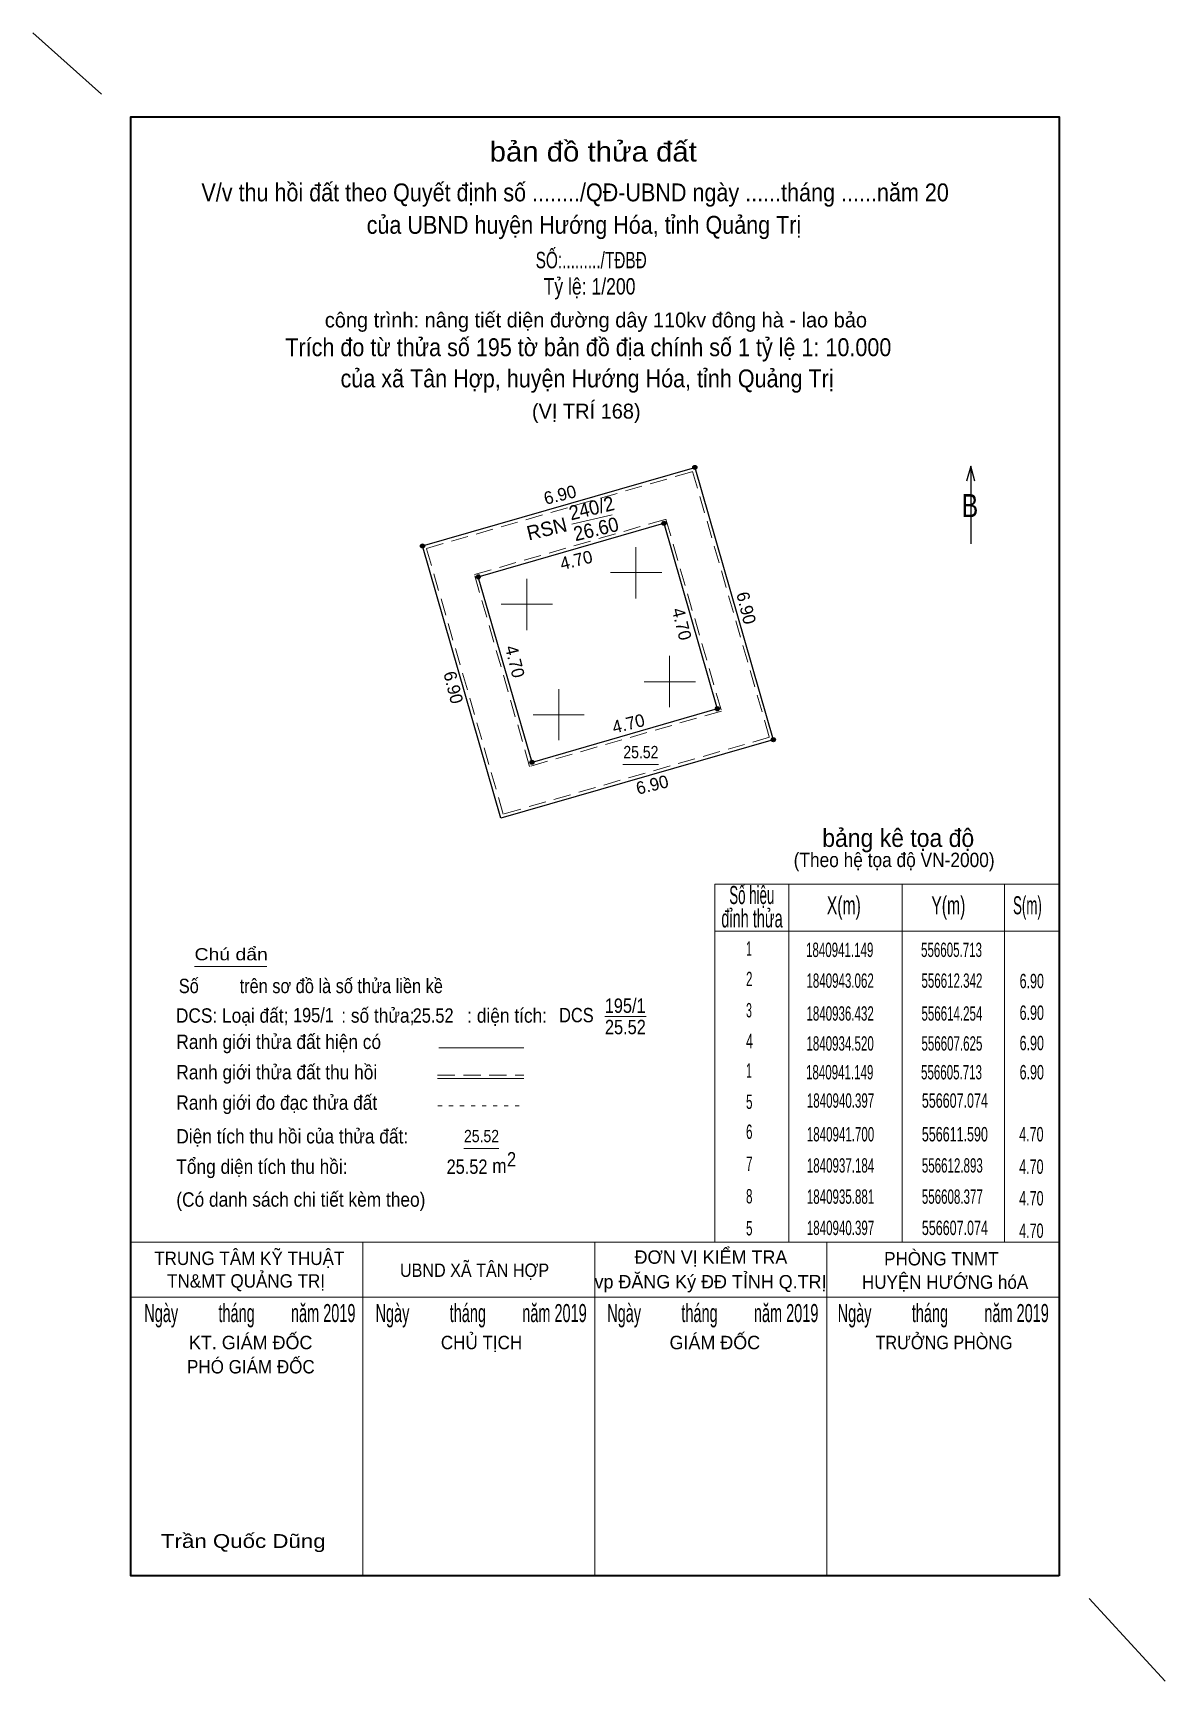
# Model space of a CAD drawing. Header units: metres. Extents: x 556596.2 to 556623.8, y 1840913.5 to 1840953.6.
import ezdxf
from ezdxf.enums import TextEntityAlignment as Align

# ---------------------------------------------------------------- set-up
doc = ezdxf.new("R2010")
doc.units = ezdxf.units.M
doc.header["$LTSCALE"] = 0.14
doc.linetypes.add('DOTTED', pattern=[1.5, 0.3, -1.2])
doc.linetypes.add('MEDIUM_DASHED', pattern=[4.5, 3, -1.5])
for name, color, linetype, lineweight in [('1', 7, 'Continuous', 25), ('10', 7, 'Continuous', 13), ('11', 7, 'Continuous', 13), ('15', 7, 'Continuous', 13), ('2', 7, 'MEDIUM_DASHED', 13), ('3', 7, 'Continuous', 13), ('6', 7, 'Continuous', 13)]:
    doc.layers.add(name, color=color, linetype=linetype, lineweight=lineweight)
doc.layers.add('16', color=7, linetype='Continuous')
doc.layers.add('63', color=7, linetype='Continuous')

msp = doc.modelspace()

# ---------------------------------------------------------------- hatches: boundary and pattern name
at = {"layer": '1'}
for points in [[(556612.3923, 1840943.0616, 1), (556612.2923, 1840943.0616, 1)], [(556611.6402, 1840941.6999, 1), (556611.5402, 1840941.6999, 1)], [(556605.7626, 1840941.1494, 1), (556605.6626, 1840941.1494, 1)], [(556607.1243, 1840940.3974, 1), (556607.0243, 1840940.3974, 1)], [(556612.9427, 1840937.184, 1), (556612.8427, 1840937.184, 1)], [(556614.3045, 1840936.4319, 1), (556614.2045, 1840936.4319, 1)], [(556608.4268, 1840935.8815, 1), (556608.3268, 1840935.8815, 1)]]:
    msp.add_hatch(color=256, dxfattribs=at).paths.add_polyline_path(points)

# ---------------------------------------------------------------- linework, layer by layer
msp.add_line((556619.06, 1840943.09), (556619.06, 1840941.2), dxfattribs=at)
at = {"layer": '1', "lineweight": 13}
for p, q in [((556612.83, 1840932.91), (556621.21, 1840932.91)), ((556612.83, 1840932.91), (556612.83, 1840924.2)), ((556614.63, 1840932.91), (556614.63, 1840924.2)), ((556617.39, 1840932.91), (556617.39, 1840924.2)), ((556619.88, 1840932.91), (556619.88, 1840924.2)), ((556612.83, 1840931.77), (556621.21, 1840931.77))]:
    msp.add_line(p, q, dxfattribs=at)
at = {"layer": '1'}
msp.add_lwpolyline([(556619.16, 1840942.73), (556619.06, 1840943.09), (556618.96, 1840942.73)], dxfattribs=at)
for centre in [(556612.3423, 1840943.0616), (556611.5902, 1840941.6999), (556605.7126, 1840941.1494), (556607.0743, 1840940.3974), (556612.8927, 1840937.184), (556614.2545, 1840936.4319), (556608.3768, 1840935.8815)]:
    msp.add_circle(centre, 0.05, dxfattribs=at)
at = {"layer": '10'}
for p, q in [((556606.11, 1840928.93), (556608.18, 1840928.93)), ((556606.08, 1840928.18), (556608.18, 1840928.18))]:
    msp.add_line(p, q, dxfattribs=at)
at = {"layer": '10', "linetype": 'MEDIUM_DASHED'}
msp.add_line((556606.08, 1840928.26), (556608.18, 1840928.26), dxfattribs=at)
at = {"layer": '10', "linetype": 'DOTTED'}
msp.add_line((556606.09, 1840927.52), (556608.18, 1840927.52), dxfattribs=at)
at = {"layer": '10', "lineweight": 25}
for points in [[(556607.62, 1840934.52), (556605.71, 1840941.15), (556612.34, 1840943.06), (556614.25, 1840936.43)], [(556608.38, 1840935.88), (556607.07, 1840940.4), (556611.59, 1840941.7), (556612.89, 1840937.18)]]:
    msp.add_lwpolyline(points, close=True, dxfattribs=at)
at = {"layer": '11'}
for p, q in [((556610.91, 1840939.87), (556610.91, 1840941.12)), ((556611.54, 1840940.5), (556610.29, 1840940.5)), ((556608.25, 1840939.1), (556608.25, 1840940.35)), ((556608.88, 1840939.73), (556607.63, 1840939.73)), ((556611.73, 1840937.22), (556611.73, 1840938.47)), ((556612.36, 1840937.84), (556611.11, 1840937.84)), ((556609.03, 1840936.42), (556609.03, 1840937.66)), ((556609.65, 1840937.04), (556608.41, 1840937.04))]:
    msp.add_line(p, q, dxfattribs=at)
at = {"layer": '15'}
for p, q in [((556610.59, 1840935.83), (556611.46, 1840935.83)), ((556606.72, 1840926.48), (556607.57, 1840926.48))]:
    msp.add_line(p, q, dxfattribs=at)
at = {"layer": '2'}
for points in [[(556605.81, 1840941.09), (556612.29, 1840942.96), (556614.16, 1840936.49), (556607.68, 1840934.62)], [(556608.32, 1840935.78), (556606.98, 1840940.45), (556611.64, 1840941.8), (556612.99, 1840937.13)]]:
    msp.add_lwpolyline(points, close=True, dxfattribs=at)
at = {"layer": '3'}
for p, q in [((556609.35, 1840941.68), (556610.33, 1840941.91)), ((556610.15, 1840929.69), (556611.16, 1840929.69))]:
    msp.add_line(p, q, dxfattribs=at)
at = {"layer": '6'}
for p, q in [((556597.9, 1840952.15), (556596.23, 1840953.64)), ((556600.16, 1840930.91), (556601.92, 1840930.91)), ((556600.16, 1840930.91), (556601.92, 1840930.91)), ((556598.61, 1840925.87), (556598.61, 1840916.07)), ((556598.61, 1840925.87), (556598.61, 1840916.07)), ((556598.61, 1840924.2), (556621.21, 1840924.2)), ((556604.26, 1840924.2), (556604.26, 1840916.07)), ((556609.91, 1840924.2), (556609.91, 1840916.07)), ((556615.56, 1840924.2), (556615.56, 1840916.07)), ((556621.21, 1840922.86), (556598.61, 1840922.86)), ((556621.21, 1840922.86), (556621.21, 1840916.07)), ((556621.94, 1840915.52), (556623.79, 1840913.51))]:
    msp.add_line(p, q, dxfattribs=at)
at = {"layer": '6', "lineweight": 35}
msp.add_lwpolyline([(556621.21, 1840916.07), (556598.61, 1840916.07), (556598.61, 1840951.6), (556621.21, 1840951.6)], close=True, dxfattribs=at)

# ---------------------------------------------------------------- texts
at = {"layer": '1'}
for s, height, width, p in [('bản đồ thửa đất', 0.4854, 1.1, (556609.87, 1840950.51)), ('bảng kê tọa độ', 0.44, 0.95, (556617.295, 1840933.82)), ('(Theo hệ tọa độ VN-2000)', 0.3499, 0.9, (556617.195, 1840933.33)), ('Số hiệu ', 0.44, 0.55, (556613.775, 1840932.43)), ('X(m)', 0.44, 0.65, (556615.97, 1840932.18)), ('Y(m)', 0.44, 0.65, (556618.515, 1840932.18)), ('S(m)', 0.44, 0.55, (556620.44, 1840932.18)), ('đỉnh thửa', 0.44, 0.6, (556613.735, 1840931.86)), ('Chú dẩn', 0.2941, 1.2, (556601.055, 1840931.06)), ('TRUNG TÂM KỸ THUẬT', 0.3262, 0.95, (556601.495, 1840923.64)), ('PHÒNG TNMT', 0.3262, 0.95, (556618.345, 1840923.63)), ('UBND XÃ TÂN HỢP', 0.3262, 0.9, (556606.98, 1840923.35)), (' TN&MT QUẢNG TRỊ', 0.3262, 0.95, (556601.36, 1840923.09)), ('HUYỆN HƯỚNG hóA', 0.3262, 0.95, (556618.435, 1840923.06)), ('CHỦ TỊCH', 0.3262, 0.95, (556607.15, 1840921.59)), ('TRƯỞNG PHÒNG', 0.3262, 0.9, (556618.41, 1840921.59)), ('PHÓ GIÁM ĐỐC', 0.3262, 0.95, (556601.535, 1840921)), ('Trần Quốc Dũng', 0.338, 1.2, (556601.35, 1840916.75))]:
    msp.add_text(s, height=height, dxfattribs=dict(at, width=width)).set_placement(p, align=Align.CENTER)
for s, height, p in [('công trình: nâng tiết diện đường dây 110kv đông hà - lao bảo', 0.3632, (556609.935, 1840946.47)), ('(VỊ TRÍ 168)', 0.3632, (556609.7, 1840944.25)), ('ĐƠN VỊ KIỂM TRA', 0.3262, (556612.735, 1840923.67)), ('vp ĐĂNG Ký ĐĐ TỈNH Q.TRỊ', 0.3262, (556612.725, 1840923.07)), ('KT. GIÁM ĐỐC', 0.3262, (556601.53, 1840921.59)), ('GIÁM ĐỐC', 0.3262, (556612.83, 1840921.59))]:
    msp.add_text(s, height=height, dxfattribs=at).set_placement(p, align=Align.CENTER)
for s, height, width, p in [('B', 0.5625, 0.8, (556618.84, 1840941.85)), ('m', 0.3499, 0.9, (556607.41, 1840925.88)), ('2', 0.3499, 0.85, (556607.77, 1840926.04)), ('Ngày          tháng         năm 2019', 0.44, 0.6, (556598.94, 1840922.25)), ('Ngày          tháng         năm 2019', 0.44, 0.6, (556604.57, 1840922.25)), ('Ngày          tháng         năm 2019', 0.44, 0.6, (556610.21, 1840922.25)), ('Ngày          tháng         năm 2019', 0.44, 0.6, (556615.82, 1840922.25))]:
    msp.add_text(s, height=height, dxfattribs=dict(at, width=width)).set_placement(p)
at = {"layer": '15', "width": 0.85}
for p in [(556611.03, 1840935.98), (556607.15, 1840926.63)]:
    msp.add_text('25.52', height=0.2999, dxfattribs=at).set_placement(p, align=Align.CENTER)
at = {"layer": '16'}
msp.add_text('RSN', height=0.3499, rotation=13.556, dxfattribs=at).set_placement((556608.3, 1840941.28))
for s, height, width, p in [('Số         trên sơ đồ là số thửa liền kề', 0.3499, 0.85, (556599.78, 1840930.26)), ('DCS: Loại đất;           : số thửa;           : diện tích:', 0.3499, 0.9, (556599.71, 1840929.54)), ('DCS', 0.3499, 0.85, (556609.04, 1840929.55)), ('Ranh giới thửa đất hiện có', 0.35, 0.9, (556599.72, 1840928.9)), ('Ranh giới thửa đất thu hồi', 0.35, 0.9, (556599.72, 1840928.16)), ('Ranh giới đo đạc thửa đất', 0.35, 0.9, (556599.72, 1840927.42)), ('Diện tích thu hồi của thửa đất:', 0.35, 0.9, (556599.72, 1840926.6)), ('Tổng diện tích thu hồi:', 0.35, 0.9, (556599.72, 1840925.86)), ('(Có danh sách chi tiết kèm theo)', 0.35, 0.9, (556599.72, 1840925.06))]:
    msp.add_text(s, height=height, dxfattribs=dict(at, width=width)).set_placement(p)
at = {"layer": '6'}
for s, width, p in [('SỐ:........./TĐBĐ', 0.7, (556609.82, 1840947.91)), ('Tỷ lệ: 1/200', 0.8, (556609.78, 1840947.27))]:
    msp.add_text(s, height=0.4, dxfattribs=dict(at, width=width)).set_placement(p, align=Align.CENTER)
at = {"layer": '6', "width": 0.95}
msp.add_text('240/2', height=0.3498, rotation=13.556, dxfattribs=at).set_placement((556609.33, 1840941.77))
msp.add_text('26.60', height=0.3498, rotation=13.556, dxfattribs=at).set_placement((556610.518, 1840941.5223), align=Align.RIGHT)
at = {"layer": '6'}
for s, height, width, p in [('1', 0.35, 0.55, (556613.59, 1840931.17)), ('1840941.149', 0.35, 0.6, (556615.05, 1840931.14)), ('556605.713', 0.35, 0.6, (556617.85, 1840931.14)), ('2', 0.35, 0.6, (556613.59, 1840930.43)), ('1840943.062', 0.35, 0.6, (556615.06, 1840930.39)), ('556612.342', 0.35, 0.6, (556617.86, 1840930.39)), ('6.90', 0.35, 0.65, (556620.25, 1840930.38)), ('195/1', 0.3499, 0.85, (556610.15, 1840929.78)), ('195/1', 0.3499, 0.85, (556602.56, 1840929.55)), ('3', 0.35, 0.55, (556613.59, 1840929.67)), ('1840936.432', 0.35, 0.6, (556615.06, 1840929.59)), ('556614.254', 0.35, 0.6, (556617.86, 1840929.59)), ('6.90', 0.35, 0.65, (556620.25, 1840929.61)), ('4', 0.35, 0.65, (556613.59, 1840928.92)), ('1840934.520', 0.35, 0.6, (556615.06, 1840928.86)), ('556607.625', 0.35, 0.6, (556617.86, 1840928.86)), ('6.90', 0.35, 0.65, (556620.25, 1840928.87)), ('1', 0.35, 0.55, (556613.59, 1840928.2)), ('1840941.149', 0.35, 0.6, (556615.05, 1840928.16)), ('556605.713', 0.35, 0.6, (556617.85, 1840928.16)), ('6.90', 0.35, 0.65, (556620.25, 1840928.16)), ('5', 0.35, 0.6, (556613.59, 1840927.44)), ('1840940.397', 0.35, 0.6, (556615.07, 1840927.47)), ('556607.074', 0.35, 0.65, (556617.87, 1840927.47)), ('6', 0.35, 0.6, (556613.59, 1840926.71)), ('1840941.700', 0.35, 0.6, (556615.07, 1840926.65)), ('556611.590', 0.35, 0.65, (556617.87, 1840926.65)), ('4.70', 0.35, 0.65, (556620.24, 1840926.65)), ('25.52', 0.3499, 0.85, (556606.3, 1840925.86)), ('7', 0.35, 0.6, (556613.59, 1840925.93)), ('1840937.184', 0.35, 0.6, (556615.07, 1840925.89)), ('556612.893', 0.35, 0.6, (556617.87, 1840925.89)), ('4.70', 0.35, 0.65, (556620.24, 1840925.86)), ('8', 0.35, 0.6, (556613.59, 1840925.14)), ('1840935.881', 0.35, 0.6, (556615.07, 1840925.13)), ('556608.377', 0.35, 0.6, (556617.87, 1840925.13)), ('4.70', 0.35, 0.65, (556620.24, 1840925.09)), ('5', 0.35, 0.6, (556613.59, 1840924.36)), ('1840940.397', 0.35, 0.6, (556615.07, 1840924.37)), ('556607.074', 0.35, 0.65, (556617.87, 1840924.37)), ('4.70', 0.35, 0.65, (556620.24, 1840924.3))]:
    msp.add_text(s, height=height, dxfattribs=dict(at, width=width)).set_placement(p)
at = {"layer": '6', "width": 0.85}
for p in [(556606.47, 1840929.54), (556611.15, 1840929.26)]:
    msp.add_text('25.52', height=0.3499, dxfattribs=at).set_placement(p, align=Align.RIGHT)
at = {"layer": '63', "width": 0.9}
for s, p in [('V/v thu hồi đất theo Quyết định số ......../QĐ-UBND ngày ......tháng ......năm 20    ', (556609.72, 1840949.54)), ('     của UBND huyện Hướng Hóa, tỉnh Quảng Trị', (556609.28, 1840948.75)), ('Trích đo từ thửa số 195 tờ bản đồ địa chính số 1 tỷ lệ 1: 10.000', (556609.75, 1840945.77)), ('của xã Tân Hợp, huyện Hướng Hóa, tỉnh Quảng Trị', (556609.72, 1840945.01))]:
    msp.add_text(s, height=0.4359, dxfattribs=at).set_placement(p, align=Align.CENTER)
at = {"layer": '63'}
for s, rotation, p in [('6.90', 14.014, (556609.0979, 1840942.2468)), ('4.70', 14.014, (556609.4929, 1840940.6556)), ('6.90', 284.014, (556613.4468, 1840939.6021)), ('4.70', 284.014, (556611.8768, 1840939.2121)), ('4.70', 284.014, (556607.8156, 1840938.2971)), ('6.90', 284.014, (556606.3156, 1840937.6671)), ('4.70', 14.014, (556610.7629, 1840936.6756)), ('6.90', 14.014, (556611.3429, 1840935.1856))]:
    msp.add_text(s, height=0.3062, rotation=rotation, dxfattribs=at).set_placement(p, align=Align.CENTER)

doc.saveas('drawing.dxf')
